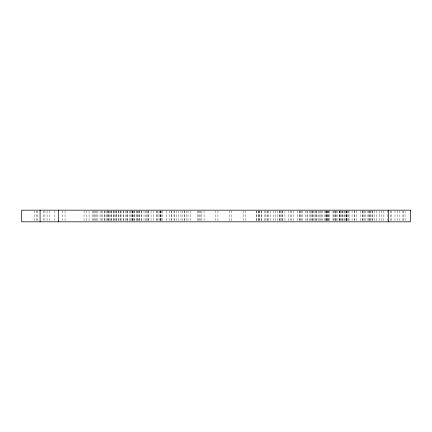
<?xml version="1.0" encoding="UTF-8"?>
<svg xmlns="http://www.w3.org/2000/svg" width="432" height="432" viewBox="0 0 432 432"><rect width="100%" height="100%" fill="white"/><g stroke="black" fill="none" stroke-linecap="round" stroke-linejoin="round"><path stroke-width="0.32" stroke-dasharray="2.16 1.62" d="M405.076 210.827L405.076 221.821M403.288 210.827L403.288 221.821M402.894 210.827L402.894 221.821M399.881 210.827L399.881 221.821M397.699 210.827L397.699 221.821M394.978 210.827L394.978 221.821M391.214 210.827L391.214 221.173M390.641 210.827L390.641 221.173M387.585 210.827L387.585 221.821M383.702 210.827L383.702 221.821M381.521 210.827L381.521 221.821M379.274 210.827L379.274 221.821M376.493 210.827L376.493 221.821M374.463 210.827L374.463 221.821M372.73 210.827L372.73 221.821M372.281 210.827L372.281 221.821M371.002 210.827L371.002 221.821M370.548 210.827L370.548 221.821M369.268 210.827L369.268 221.821M369.101 210.827L369.101 221.821M368.815 210.827L368.815 221.821M367.087 210.827L367.087 221.821M365.224 210.827L365.224 221.821M364.646 210.827L364.646 221.821M363.037 210.827L363.037 221.821M362.912 210.827L362.912 221.821M362.464 210.827L362.464 221.821M360.731 210.827L360.731 221.821M356.562 210.827L356.562 221.821M354.38 210.827L354.38 221.821M354.245 210.827L354.245 221.821M352.064 210.827L352.064 221.821M349.051 210.827L349.051 221.821M348.478 210.827L348.478 221.821M347.317 210.827L347.317 221.821M346.869 210.827L346.869 221.821M346.739 210.827L346.739 221.821M346.291 210.827L346.291 221.821M346.162 210.827L346.162 221.821M345.136 210.827L345.136 221.821M344.552 210.827L344.552 221.821M343.98 210.827L343.98 221.821M342.7 210.827L342.7 221.821M342.117 210.827L342.117 221.821M341.539 210.827L341.539 221.821M340.513 210.827L340.513 221.821M339.935 210.827L339.935 221.821M339.358 210.827L339.358 221.821M339.233 210.827L339.233 221.821M337.052 210.827L337.052 221.821M336.922 210.827L336.922 221.821M335.761 210.827L335.761 221.821M335.189 210.827L335.189 221.821M334.735 210.827L334.735 221.821M333.58 210.827L333.58 221.821M333.007 210.827L333.007 221.821M329.411 210.827L329.411 221.821M328.833 210.827L328.833 221.821M328.255 210.827L328.255 221.821M327.677 210.827L327.677 221.821M327.229 210.827L327.229 221.821M326.651 210.827L326.651 221.821M326.522 210.827L326.522 221.821M326.068 210.827L326.068 221.821M325.496 210.827L325.496 221.821M324.34 210.827L324.34 221.821M322.483 210.827L322.483 221.821M321.327 210.827L321.327 221.821M320.301 210.827L320.301 221.821M319.14 210.827L319.14 221.821M318.438 210.827L318.438 221.821M316.937 210.827L316.937 221.821M316.251 210.827L316.251 221.821M315.549 210.827L315.549 221.821M314.971 210.827L314.971 221.821M313.362 210.827L313.362 221.821M312.79 210.827L312.79 221.821M312.66 210.827L312.66 221.821M311.845 210.827L311.845 221.821M310.473 210.827L310.473 221.821M309.193 210.827L309.193 221.821M307.46 210.827L307.46 221.821M307.012 210.827L307.012 221.821M305.278 210.827L305.278 221.821M302.265 210.827L302.265 221.821M301.682 210.827L301.682 221.821M300.083 210.827L300.083 221.821M299.954 210.827L299.954 221.821M299.5 210.827L299.5 221.821M297.767 210.827L297.767 221.821M293.598 210.827L293.598 221.821M291.416 210.827L291.416 221.821M290.709 210.827L290.709 221.821M288.527 210.827L288.527 221.821M284.931 210.827L284.931 221.821M282.749 210.827L282.749 221.821M282.625 210.827L282.625 221.821M281.47 210.827L281.47 221.821M280.444 210.827L280.444 221.821M279.736 210.827L279.736 221.821M279.283 210.827L279.283 221.821M277.555 210.827L277.555 221.821M275.692 210.827L275.692 221.821M273.505 210.827L273.505 221.821M270.491 210.827L270.491 221.821M268.31 210.827L268.31 221.821M267.602 210.827L267.602 221.821M267.03 210.827L267.03 221.821M265.421 210.827L265.421 221.821M264.848 210.827L264.848 221.821M261.824 210.827L261.824 221.821M261.252 210.827L261.252 221.821M259.643 210.827L259.643 221.821M259.07 210.827L259.07 221.821M258.935 210.827L258.935 221.821M258.363 210.827L258.363 221.821M256.754 210.827L256.754 221.821M256.181 210.827L256.181 221.821M245.657 210.827L245.657 221.821M243.475 210.827L243.475 221.821M231.795 210.827L231.795 221.821M229.613 210.827L229.613 221.821M217.933 210.827L217.933 221.821M215.746 210.827L215.746 221.821M204.066 210.827L204.066 221.821M201.884 210.827L201.884 221.821M200.605 210.827L200.605 221.821M199.449 210.827L199.449 221.821M198.423 210.827L198.423 221.821M197.262 210.827L197.262 221.821M190.204 210.827L190.204 221.821M188.023 210.827L188.023 221.821M186.743 210.827L186.743 221.821M184.556 210.827L184.556 221.821M184.426 210.827L184.426 221.821M182.245 210.827L182.245 221.821M180.965 210.827L180.965 221.821M178.778 210.827L178.778 221.821M176.342 210.827L176.342 221.821M174.161 210.827L174.161 221.821M174.026 210.827L174.026 221.821M171.844 210.827L171.844 221.821M171.72 210.827L171.72 221.821M169.538 210.827L169.538 221.821M166.525 210.827L166.525 221.821M162.481 210.827L162.481 221.821M161.32 210.827L161.32 221.821M160.558 210.827L160.558 221.821M160.294 210.827L160.294 221.821M160.164 210.827L160.164 221.821M159.138 210.827L159.138 221.821M157.982 210.827L157.982 221.821M157.027 210.827L157.027 221.821M156.335 210.827L156.335 221.821M153.236 210.827L153.236 221.821M151.054 210.827L151.054 221.821M148.613 210.827L148.613 221.821M148.295 210.827L148.295 221.821M147.458 210.827L147.458 221.821M146.432 210.827L146.432 221.821M145.276 210.827L145.276 221.821M143.996 210.827L143.996 221.821M141.809 210.827L141.809 221.821M141.68 210.827L141.68 221.821M139.498 210.827L139.498 221.821M139.374 210.827L139.374 221.821M138.542 210.827L138.542 221.821M137.192 210.827L137.192 221.821M137.057 210.827L137.057 221.821M136.399 210.827L136.399 221.821M134.876 210.827L134.876 221.821M134.752 210.827L134.752 221.821M133.596 210.827L133.596 221.821M132.57 210.827L132.57 221.821M132.44 210.827L132.44 221.821M132.176 210.827L132.176 221.821M131.414 210.827L131.414 221.821M130.253 210.827L130.253 221.821M129.811 210.827L129.811 221.821M127.818 210.827L127.818 221.821M127.759 210.827L127.759 221.821M126.209 210.827L126.209 221.821M125.636 210.827L125.636 221.821M123.395 210.827L123.395 221.821M123.196 210.827L123.196 221.821M121.014 210.827L121.014 221.821M120.89 210.827L120.89 221.821M120.058 210.827L120.058 221.821M118.708 210.827L118.708 221.821M118.573 210.827L118.573 221.821M116.392 210.827L116.392 221.821M116.267 210.827L116.267 221.821M115.684 210.827L115.684 221.821M114.086 210.827L114.086 221.821M113.956 210.827L113.956 221.821M113.503 210.827L113.503 221.821M111.769 210.827L111.769 221.821M111.326 210.827L111.326 221.821M110.489 210.827L110.489 221.821M109.334 210.827L109.334 221.821M108.308 210.827L108.308 221.821M108.184 210.827L108.184 221.821M107.152 210.827L107.152 221.821M107.028 210.827L107.028 221.821M106.002 210.827L106.002 221.821M104.841 210.827L104.841 221.821M104.711 210.827L104.711 221.821M102.53 210.827L102.53 221.821M101.574 210.827L101.574 221.821M100.089 210.827L100.089 221.821M97.907 210.827L97.907 221.821M96.628 210.827L96.628 221.821M95.472 210.827L95.472 221.821M94.446 210.827L94.446 221.821M93.285 210.827L93.285 221.821M92.842 210.827L92.842 221.821M89.057 210.827L89.057 221.821M86.227 210.827L86.227 221.821M84.046 210.827L84.046 221.821M65.043 210.827L65.043 221.821M62.267 210.827L62.267 221.821M54.869 210.827L54.869 221.821M49.259 210.827L49.259 221.821M47.077 210.827L47.077 221.821M44.939 210.827L44.939 221.821M43.783 210.827L43.783 221.821M37.546 210.827L37.546 221.821M36.385 210.827L36.385 221.821M34.166 210.827L34.166 221.821"/><path stroke-width="0.65" d="M388.395 210.179L388.395 221.821M58.336 210.179L58.336 221.821M40.084 210.179L40.084 221.821M410.4 210.179L21.6 210.179L21.6 221.821L410.4 221.821L410.4 210.179"/></g></svg>
